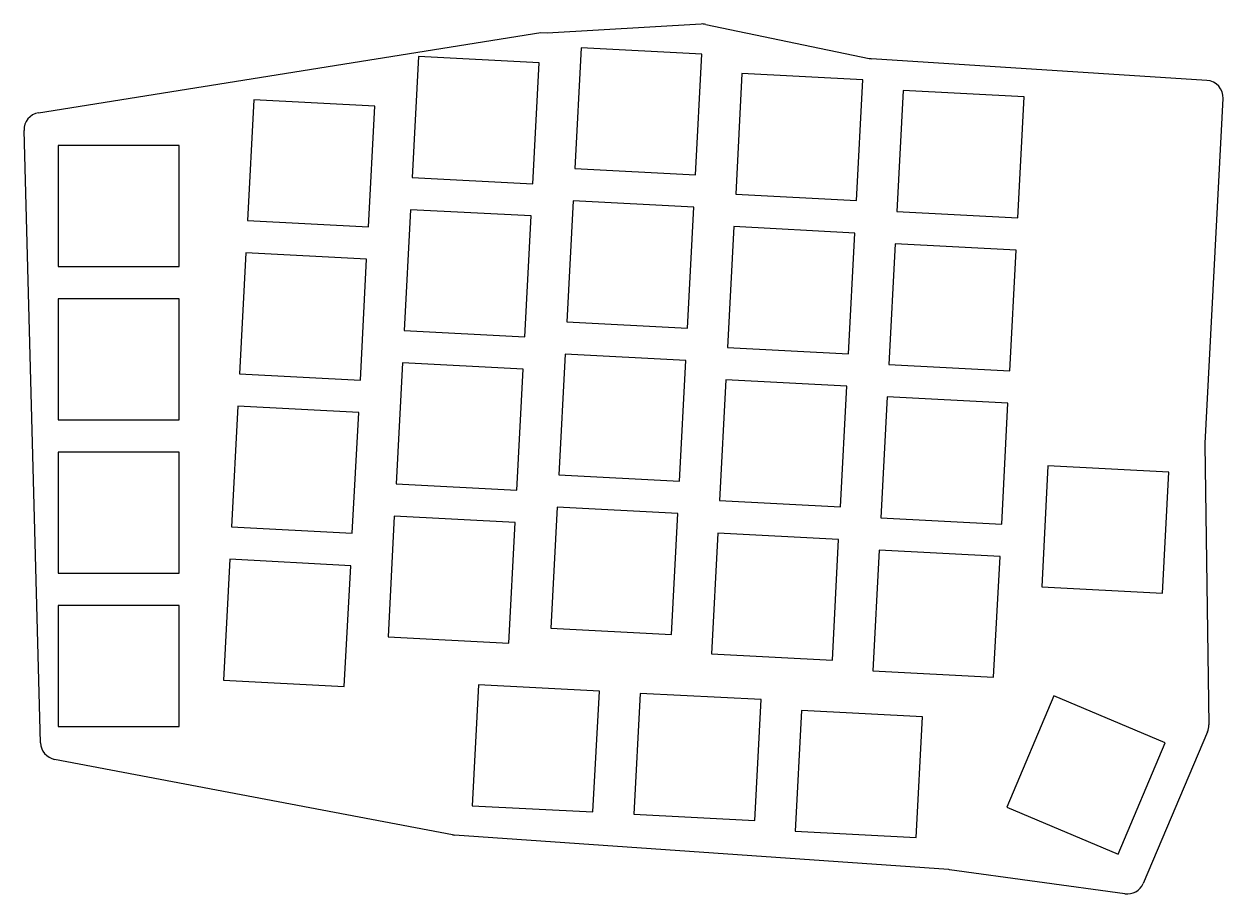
# Model space of a CAD drawing. Header units: millimetres. Extents: x -11 to 128, y -26 to 74.
import ezdxf

# ---------------------------------------------------------------- set-up
doc = ezdxf.new("R2010")
doc.units = ezdxf.units.MM

msp = doc.modelspace()

# ---------------------------------------------------------------- linework, layer by layer
for p, q in [((49.61, 73.27), (67.43, 74.31)), ((67.95, 74.27), (86.87, 70.33)), ((-9.27, 64.03), (48.87, 73.31)), ((48.87, 73.31), (49.61, 73.27)), ((53.53, 71.56), (52.8, 57.58)), ((67.51, 70.83), (53.53, 71.56)), ((66.78, 56.85), (67.51, 70.83)), ((34.7, 70.54), (33.97, 56.56)), ((48.68, 69.81), (34.7, 70.54)), ((47.95, 55.83), (48.68, 69.81)), ((87.15, 70.3), (125.96, 67.79)), ((72.15, 68.58), (71.42, 54.6)), ((86.13, 67.85), (72.15, 68.58)), ((85.4, 53.87), (86.13, 67.85)), ((15.66, 65.53), (14.93, 51.55)), ((29.64, 64.8), (15.66, 65.53)), ((90.82, 66.6), (90.09, 52.62)), ((104.8, 65.87), (90.82, 66.6)), ((104.07, 51.89), (104.8, 65.87)), ((127.82, 65.69), (125.73, 25.79)), ((28.91, 50.82), (29.64, 64.8)), ((-9.04, -8.89), (-10.95, 62)), ((7, 60.25), (-7, 60.25)), ((-7, 60.25), (-7, 46.25)), ((7, 46.25), (7, 60.25)), ((52.8, 57.58), (66.78, 56.85)), ((33.97, 56.56), (47.95, 55.83)), ((71.42, 54.6), (85.4, 53.87)), ((33.77, 52.82), (33.04, 38.84)), ((47.75, 52.09), (33.77, 52.82)), ((52.6, 53.83), (51.87, 39.85)), ((66.58, 53.1), (52.6, 53.83)), ((65.85, 39.12), (66.58, 53.1)), ((14.93, 51.55), (28.91, 50.82)), ((47.02, 38.11), (47.75, 52.09)), ((90.09, 52.62), (104.07, 51.89)), ((71.22, 50.86), (70.49, 36.88)), ((85.2, 50.12), (71.22, 50.86)), ((84.47, 36.14), (85.2, 50.12)), ((89.89, 48.88), (89.16, 34.9)), ((103.87, 48.14), (89.89, 48.88)), ((14.73, 47.81), (14, 33.83)), ((28.71, 47.08), (14.73, 47.81)), ((103.14, 34.16), (103.87, 48.14)), ((-7, 46.25), (7, 46.25)), ((27.98, 33.09), (28.71, 47.08)), ((7, 42.5), (-7, 42.5)), ((-7, 42.5), (-7, 28.5)), ((7, 28.5), (7, 42.5)), ((51.87, 39.85), (65.85, 39.12)), ((33.04, 38.84), (47.02, 38.11)), ((51.67, 36.11), (50.94, 22.13)), ((65.65, 35.38), (51.67, 36.11)), ((70.49, 36.88), (84.47, 36.14)), ((32.84, 35.09), (32.11, 21.11)), ((46.82, 34.36), (32.84, 35.09)), ((64.92, 21.4), (65.65, 35.38)), ((89.16, 34.9), (103.14, 34.16)), ((14, 33.83), (27.98, 33.09)), ((46.09, 20.38), (46.82, 34.36)), ((70.29, 33.13), (69.56, 19.15)), ((84.27, 32.4), (70.29, 33.13)), ((83.54, 18.42), (84.27, 32.4)), ((88.96, 31.15), (88.23, 17.17)), ((102.94, 30.42), (88.96, 31.15)), ((13.8, 30.08), (13.07, 16.1)), ((27.79, 29.35), (13.8, 30.08)), ((27.05, 15.37), (27.79, 29.35)), ((102.21, 16.44), (102.94, 30.42)), ((-7, 28.5), (7, 28.5)), ((125.73, 25.65), (126.2, -6.81)), ((7, 24.75), (-7, 24.75)), ((-7, 24.75), (-7, 10.75)), ((7, 10.75), (7, 24.75)), ((107.57, 23.17), (106.84, 9.18)), ((121.55, 22.43), (107.57, 23.17)), ((120.82, 8.45), (121.55, 22.43)), ((32.11, 21.11), (46.09, 20.38)), ((50.94, 22.13), (64.92, 21.4)), ((50.74, 18.38), (50.01, 4.4)), ((64.72, 17.65), (50.74, 18.38)), ((69.56, 19.15), (83.54, 18.42)), ((31.91, 17.37), (31.18, 3.39)), ((45.9, 16.63), (31.91, 17.37)), ((63.99, 3.67), (64.72, 17.65)), ((88.23, 17.17), (102.21, 16.44)), ((13.07, 16.1), (27.05, 15.37)), ((45.16, 2.65), (45.9, 16.63)), ((69.36, 15.4), (68.63, 1.42)), ((83.34, 14.67), (69.36, 15.4)), ((82.61, 0.69), (83.34, 14.67)), ((88.03, 13.42), (87.3, -0.56)), ((102.02, 12.69), (88.03, 13.42)), ((101.28, -1.29), (102.02, 12.69)), ((12.88, 12.36), (12.14, -1.62)), ((26.86, 11.62), (12.88, 12.36)), ((26.12, -2.36), (26.86, 11.62)), ((-7, 10.75), (7, 10.75)), ((106.84, 9.18), (120.82, 8.45)), ((7, 7), (-7, 7)), ((-7, 7), (-7, -7)), ((7, -7), (7, 7)), ((50.01, 4.4), (63.99, 3.67)), ((31.18, 3.39), (45.16, 2.65)), ((68.63, 1.42), (82.61, 0.69)), ((87.3, -0.56), (101.28, -1.29)), ((12.14, -1.62), (26.12, -2.36)), ((41.66, -2.17), (40.92, -16.15)), ((55.64, -2.9), (41.66, -2.17)), ((54.9, -16.88), (55.64, -2.9)), ((60.38, -3.15), (59.65, -17.13)), ((74.36, -3.88), (60.38, -3.15)), ((73.63, -17.86), (74.36, -3.88)), ((108.26, -3.42), (102.79, -16.31)), ((121.15, -8.89), (108.26, -3.42)), ((79.05, -5.13), (78.32, -19.11)), ((93.03, -5.86), (79.05, -5.13)), ((92.3, -19.84), (93.03, -5.86)), ((-7, -7), (7, -7)), ((126.04, -7.62), (118.59, -25.15)), ((115.68, -21.78), (121.15, -8.89)), ((38.63, -19.52), (-7.42, -10.8)), ((40.92, -16.15), (54.9, -16.88)), ((102.79, -16.31), (115.68, -21.78)), ((59.65, -17.13), (73.63, -17.86)), ((78.32, -19.11), (92.3, -19.84)), ((96.04, -23.54), (38.86, -19.55)), ((116.48, -26.35), (96.18, -23.56))]:
    msp.add_line(p, q)
for centre, start, end in [((67.55, 72.31), 78.2538, 93.3402), ((87.28, 72.29), 258.2538, 266.3013), ((125.83, 65.79), 357, 86.3013), ((-8.95, 62.05), 99.0701, 181.5429), ((127.73, 25.68), 177, 180.8197), ((124.2, -6.84), 337, 0.8197), ((-7.04, -8.83), 181.5429, 259.2771), ((39, -17.55), 259.2771, 266.0037), ((95.9, -25.54), 82.1569, 86.0037), ((116.75, -24.37), 262.1569, 337)]:
    msp.add_arc(centre, 2, start, end)

doc.saveas('drawing.dxf')
